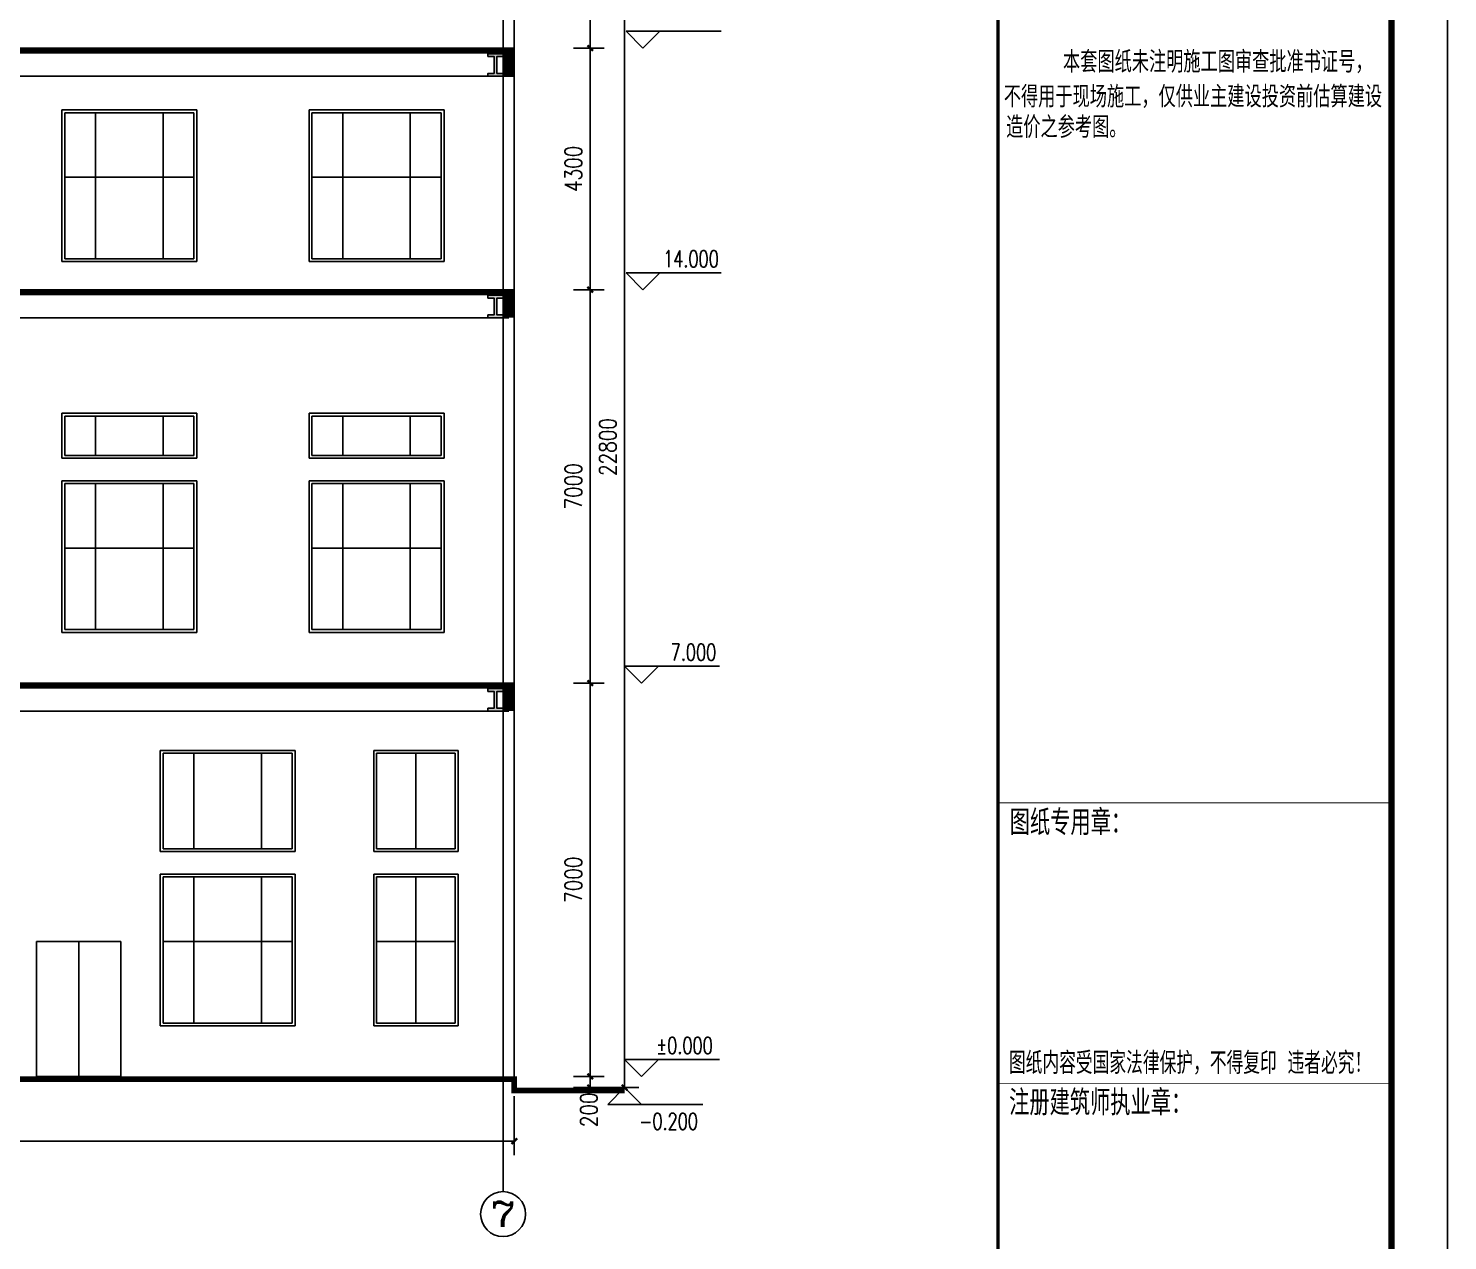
# Model space of a CAD drawing. Header units: millimetres. Extents: x 591771 to 1936534, y -622016 to 355666.
# Drawn here: x 652220 to 677476, y -11510 to 10062 of the extents above; entities that cross this region are included whole.
import ezdxf
from ezdxf.enums import TextEntityAlignment as Align

# ---------------------------------------------------------------- set-up
doc = ezdxf.new("R2010")
doc.units = ezdxf.units.MM
doc.header["$LTSCALE"] = 80
for name, color, linetype in [('\\M+5B4B0\\M+5BBA7', 124, 'Continuous'), ('\\M+5BDA8-\\M+5B1EA\\M+5B8DF', 3, 'Continuous'), ('\\M+5BDA8-\\M+5B3DF\\M+5B4E7', 3, 'Continuous'), ('\\M+5BDA8-\\M+5D6E1-\\M+5B1EA\\M+5D7A2', 3, 'Continuous'), ('\\M+5C1A2\\M+5C3E6\\M+5CFDF\\M+5CCF51', 7, 'Continuous'), ('\\M+5CDBC\\M+5BFF2', 252, 'Continuous'), ('AXIS', 3, 'Continuous'), ('COLUMN', 2, 'Continuous'), ('HZ', 2, 'Continuous'), ('PUB_TEXT', 7, 'Continuous')]:
    doc.layers.add(name, color=color, linetype=linetype)
doc.styles.add('_HZTXT', font='txt.shx', dxfattribs={"width": 0.8, "bigfont": 'hztxt.shx'})
doc.styles.add('A-AXIS-LABEL', font='COMPLEX', dxfattribs={"bigfont": 'GBCBIG'})
doc.styles.add('A-STANDARD', font='SIMPLEX', dxfattribs={"bigfont": 'GBCBIG'})
doc.styles.add('DIM_FONT', font='SIMPLEX.shx', dxfattribs={"width": 0.8})
doc.styles.add('TKZ', font='tssdeng.shx', dxfattribs={"width": 0.7, "bigfont": 'tssdchn.shx'})
doc.dimstyles.new('DIMN', dxfattribs={"dimtxt": 300, "dimasz": 100, "dimexe": 250, "dimexo": 300, "dimgap": 150, "dimtad": 1, "dimdec": 0, "dimzin": 0, "dimdsep": 46, "dimtxsty": 'DIM_FONT', "dimblk": 'ARCHTICK', "dimcen": 0.09, "dimclrt": 7, "dimazin": 2, "dimtfac": 1, "dimtdec": 0, "dimtix": 1, "dimtmove": 2, "dimatfit": 3, "dimldrblk": 'ARCHTICK', "dimfxl": 0, "dimtolj": 1, "dimtzin": 0, "dimarcsym": 0})

# ---------------------------------------------------------------- blocks, each defined once
blk = doc.blocks.new('A$C158D6705')
at = {"layer": '\\M+5CDBC\\M+5BFF2', "color": 2, "style": 'TKZ', "width": 0.8}
blk.add_text('图纸内容受国家法律保护，不得复印 违者必究！', height=392.04, dxfattribs=at).set_placement((-47, 56))
blk = doc.blocks.new('A$C4C590835')
blk.add_hatch(color=256).paths.add_polyline_path([(160, 350), (270, 350), (270, 400), (0, 400), (0, 350), (110, 350), (110, 50), (0, 50), (0, 0), (270, 0), (270, 50), (160, 50)])
at = {"layer": 'COLUMN'}
blk.add_lwpolyline([(0, 350), (0, 400), (270, 400), (270, 350), (160, 350), (160, 50), (270, 50), (270, 0), (0, 0), (0, 50), (110, 50), (110, 350), (0, 350)], close=True, dxfattribs=at)
blk = doc.blocks.new('_ArchTick')
at = {"color": 0, "linetype": 'ByBlock', "const_width": 0.4}
blk.add_lwpolyline([(-0.5, -0.5), (0.5, 0.5)], dxfattribs=at)
blk = doc.blocks.new('*D150')
at = {"layer": '\\M+5BDA8-\\M+5B3DF\\M+5B4E7', "color": 0, "lineweight": -2, "transparency": 16777216}
for p, q in [((662219, -8588), (662219, -8488)), ((661918, -8588), (662469, -8588)), ((661918, -8788), (662469, -8788)), ((662219, -8788), (662219, -8588)), ((662219, -8788), (662219, -8888))]:
    blk.add_line(p, q, dxfattribs=at)
at = {"layer": 'Defpoints', "color": 0, "transparency": 16777216}
for p in [(661618, -8588), (661618, -8788), (662219, -8588)]:
    blk.add_point(p, dxfattribs=at)
at = {"layer": '\\M+5BDA8-\\M+5B3DF\\M+5B4E7', "color": 0, "lineweight": -2, "transparency": 16777216, "xscale": 100, "yscale": 100, "zscale": 100}
for p, rotation in [((662219, -8588), 270), ((662219, -8788), 90)]:
    blk.add_blockref('_ArchTick', p, dxfattribs=dict(at, rotation=rotation))
at = {"layer": '\\M+5BDA8-\\M+5B3DF\\M+5B4E7', "color": 7, "transparency": 16777216, "insert": (662194, -9183), "char_height": 300, "attachment_point": 5, "rotation": 90, "style": 'DIM_FONT'}
blk.add_mtext('\\A1;200', dxfattribs=at)
blk = doc.blocks.new('*D151')
at = {"layer": '\\M+5BDA8-\\M+5B3DF\\M+5B4E7', "color": 0, "lineweight": -2, "transparency": 16777216}
for p, q in [((661918, -1588), (662469, -1588)), ((662219, -8588), (662219, -1588)), ((661918, -8588), (662469, -8588))]:
    blk.add_line(p, q, dxfattribs=at)
at = {"layer": 'Defpoints', "color": 0, "transparency": 16777216}
for p in [(661618, -1588), (662219, -1588), (661618, -8588)]:
    blk.add_point(p, dxfattribs=at)
at = {"layer": '\\M+5BDA8-\\M+5B3DF\\M+5B4E7', "color": 0, "lineweight": -2, "transparency": 16777216, "xscale": 100, "yscale": 100, "zscale": 100}
for p, rotation in [((662219, -1588), 90), ((662219, -8588), 270)]:
    blk.add_blockref('_ArchTick', p, dxfattribs=dict(at, rotation=rotation))
at = {"layer": '\\M+5BDA8-\\M+5B3DF\\M+5B4E7', "color": 7, "transparency": 16777216, "insert": (661919, -5088), "char_height": 300, "attachment_point": 5, "rotation": 90, "style": 'DIM_FONT'}
blk.add_mtext('\\A1;7000', dxfattribs=at)
blk = doc.blocks.new('*D152')
at = {"layer": '\\M+5BDA8-\\M+5B3DF\\M+5B4E7', "color": 0, "lineweight": -2, "transparency": 16777216}
for p, q in [((661918, 5412), (662469, 5412)), ((662219, -1588), (662219, 5412)), ((661918, -1588), (662469, -1588))]:
    blk.add_line(p, q, dxfattribs=at)
at = {"layer": 'Defpoints', "color": 0, "transparency": 16777216}
for p in [(661618, 5412), (662219, 5412), (661618, -1588)]:
    blk.add_point(p, dxfattribs=at)
at = {"layer": '\\M+5BDA8-\\M+5B3DF\\M+5B4E7', "color": 0, "lineweight": -2, "transparency": 16777216, "xscale": 100, "yscale": 100, "zscale": 100}
for p, rotation in [((662219, 5412), 90), ((662219, -1588), 270)]:
    blk.add_blockref('_ArchTick', p, dxfattribs=dict(at, rotation=rotation))
at = {"layer": '\\M+5BDA8-\\M+5B3DF\\M+5B4E7', "color": 7, "transparency": 16777216, "insert": (661919, 1912), "char_height": 300, "attachment_point": 5, "rotation": 90, "style": 'DIM_FONT'}
blk.add_mtext('\\A1;7000', dxfattribs=at)
blk = doc.blocks.new('*D153')
at = {"layer": '\\M+5BDA8-\\M+5B3DF\\M+5B4E7', "color": 0, "lineweight": -2, "transparency": 16777216}
for p, q in [((661918, 9712), (662469, 9712)), ((662219, 5412), (662219, 9712)), ((661918, 5412), (662469, 5412))]:
    blk.add_line(p, q, dxfattribs=at)
at = {"layer": 'Defpoints', "color": 0, "transparency": 16777216}
for p in [(661618, 9712), (662219, 9712), (661618, 5412)]:
    blk.add_point(p, dxfattribs=at)
at = {"layer": '\\M+5BDA8-\\M+5B3DF\\M+5B4E7', "color": 0, "lineweight": -2, "transparency": 16777216, "xscale": 100, "yscale": 100, "zscale": 100}
for p, rotation in [((662219, 9712), 90), ((662219, 5412), 270)]:
    blk.add_blockref('_ArchTick', p, dxfattribs=dict(at, rotation=rotation))
at = {"layer": '\\M+5BDA8-\\M+5B3DF\\M+5B4E7', "color": 7, "transparency": 16777216, "insert": (661919, 7562), "char_height": 300, "attachment_point": 5, "rotation": 90, "style": 'DIM_FONT'}
blk.add_mtext('\\A1;4300', dxfattribs=at)
blk = doc.blocks.new('*D154')
at = {"layer": '\\M+5BDA8-\\M+5B3DF\\M+5B4E7', "color": 0, "lineweight": -2, "transparency": 16777216}
for p, q in [((661918, 14012), (662469, 14012)), ((662219, 9712), (662219, 14012)), ((661918, 9712), (662469, 9712))]:
    blk.add_line(p, q, dxfattribs=at)
at = {"layer": 'Defpoints', "color": 0, "transparency": 16777216}
for p in [(661618, 14012), (662219, 14012), (661618, 9712)]:
    blk.add_point(p, dxfattribs=at)
at = {"layer": '\\M+5BDA8-\\M+5B3DF\\M+5B4E7', "color": 0, "lineweight": -2, "transparency": 16777216, "xscale": 100, "yscale": 100, "zscale": 100}
for p, rotation in [((662219, 14012), 90), ((662219, 9712), 270)]:
    blk.add_blockref('_ArchTick', p, dxfattribs=dict(at, rotation=rotation))
at = {"layer": '\\M+5BDA8-\\M+5B3DF\\M+5B4E7', "color": 7, "transparency": 16777216, "insert": (661919, 11862), "char_height": 300, "attachment_point": 5, "rotation": 90, "style": 'DIM_FONT'}
blk.add_mtext('\\A1;4300', dxfattribs=at)
blk = doc.blocks.new('*D155')
at = {"layer": '\\M+5BDA8-\\M+5B3DF\\M+5B4E7', "color": 0, "lineweight": -2, "transparency": 16777216}
for p, q in [((662119, 14012), (663081, 14012)), ((662831, -8788), (662831, 14012)), ((662119, -8788), (663081, -8788))]:
    blk.add_line(p, q, dxfattribs=at)
at = {"layer": 'Defpoints', "color": 0, "transparency": 16777216}
for p in [(661819, 14012), (662831, 14012), (661819, -8788)]:
    blk.add_point(p, dxfattribs=at)
at = {"layer": '\\M+5BDA8-\\M+5B3DF\\M+5B4E7', "color": 0, "lineweight": -2, "transparency": 16777216, "xscale": 100, "yscale": 100, "zscale": 100}
for p, rotation in [((662831, 14012), 90), ((662831, -8788), 270)]:
    blk.add_blockref('_ArchTick', p, dxfattribs=dict(at, rotation=rotation))
at = {"layer": '\\M+5BDA8-\\M+5B3DF\\M+5B4E7', "color": 7, "transparency": 16777216, "insert": (662531, 2612), "char_height": 300, "attachment_point": 5, "rotation": 90, "style": 'DIM_FONT'}
blk.add_mtext('\\A1;22800', dxfattribs=at)
blk = doc.blocks.new('*D157')
at = {"layer": '\\M+5BDA8-\\M+5B3DF\\M+5B4E7', "color": 0, "lineweight": -2, "transparency": 16777216}
for p, q in [((606367, -8938), (606367, -9991)), ((660867, -8938), (660867, -9991)), ((606367, -9741), (660867, -9741))]:
    blk.add_line(p, q, dxfattribs=at)
at = {"layer": 'Defpoints', "color": 0, "transparency": 16777216}
for p in [(606367, -8638), (660867, -8638), (660867, -9741)]:
    blk.add_point(p, dxfattribs=at)
at = {"layer": '\\M+5BDA8-\\M+5B3DF\\M+5B4E7', "color": 0, "lineweight": -2, "transparency": 16777216, "xscale": 100, "yscale": 100, "zscale": 100}
for p, rotation in [((606367, -9741), 180.0000912769838), ((660867, -9741), 9.127698378597045e-05)]:
    blk.add_blockref('_ArchTick', p, dxfattribs=dict(at, rotation=rotation))
at = {"layer": '\\M+5BDA8-\\M+5B3DF\\M+5B4E7', "color": 7, "transparency": 16777216, "insert": (633617, -9441), "char_height": 300, "attachment_point": 5, "rotation": 0.0001, "style": 'DIM_FONT'}
blk.add_mtext('\\A1;54500', dxfattribs=at)

msp = doc.modelspace()

# ---------------------------------------------------------------- linework, layer by layer
at = {"layer": '\\M+5B4B0\\M+5BBA7', "ltscale": 20}
for p, q in [((652816.8, 5911.9), (652816.8, 8611.9)), ((652816.8, 8611.9), (655216.8, 8611.9)), ((655216.8, 8611.9), (655216.8, 5911.9)), ((657216.8, 5911.9), (657216.8, 8611.9)), ((657216.8, 8611.9), (659616.8, 8611.9)), ((659616.8, 8611.9), (659616.8, 5911.9)), ((652866.8, 8561.9), (655166.8, 8561.9)), ((652866.8, 5961.9), (652866.8, 8561.9)), ((653416.8, 5961.9), (653416.8, 8561.9)), ((654616.8, 8561.9), (654616.8, 5961.9)), ((655166.8, 8561.9), (655166.8, 5961.9)), ((657266.8, 5961.9), (657266.8, 8561.9)), ((657266.8, 8561.9), (659566.8, 8561.9)), ((657816.8, 5961.9), (657816.8, 8561.9)), ((659016.8, 8561.9), (659016.8, 5961.9)), ((659566.8, 8561.9), (659566.8, 5961.9)), ((652866.8, 7411.9), (655166.8, 7411.9)), ((657266.8, 7411.9), (659566.8, 7411.9)), ((655216.8, 5911.9), (652816.8, 5911.9)), ((655166.8, 5961.9), (652866.8, 5961.9)), ((659616.8, 5911.9), (657216.8, 5911.9)), ((659566.8, 5961.9), (657266.8, 5961.9)), ((652816.8, 3211.9), (655216.8, 3211.9)), ((652816.8, 2411.9), (652816.8, 3211.9)), ((652866.8, 3161.9), (655166.8, 3161.9)), ((652866.8, 2461.9), (652866.8, 3161.9)), ((653416.8, 2461.9), (653416.8, 3161.9)), ((654616.8, 3161.9), (654616.8, 2461.9)), ((655166.8, 3161.9), (655166.8, 2461.9)), ((655216.8, 3211.9), (655216.8, 2411.9)), ((657216.8, 3211.9), (659616.8, 3211.9)), ((657216.8, 2411.9), (657216.8, 3211.9)), ((657266.8, 3161.9), (659566.8, 3161.9)), ((657266.8, 2461.9), (657266.8, 3161.9)), ((657816.8, 2461.9), (657816.8, 3161.9)), ((659016.8, 3161.9), (659016.8, 2461.9)), ((659566.8, 3161.9), (659566.8, 2461.9)), ((659616.8, 3211.9), (659616.8, 2411.9)), ((655216.8, 2411.9), (652816.8, 2411.9)), ((655166.8, 2461.9), (652866.8, 2461.9)), ((659616.8, 2411.9), (657216.8, 2411.9)), ((659566.8, 2461.9), (657266.8, 2461.9)), ((652816.8, -688.1), (652816.8, 2011.9)), ((652816.8, 2011.9), (655216.8, 2011.9)), ((652866.8, 1961.9), (655166.8, 1961.9)), ((652866.8, -638.1), (652866.8, 1961.9)), ((653416.8, -638.1), (653416.8, 1961.9)), ((654616.8, 1961.9), (654616.8, -638.1)), ((655166.8, 1961.9), (655166.8, -638.1)), ((655216.8, 2011.9), (655216.8, -688.1)), ((657216.8, -688.1), (657216.8, 2011.9)), ((657216.8, 2011.9), (659616.8, 2011.9)), ((657266.8, 1961.9), (659566.8, 1961.9)), ((657266.8, -638.1), (657266.8, 1961.9)), ((657816.8, -638.1), (657816.8, 1961.9)), ((659016.8, 1961.9), (659016.8, -638.1)), ((659566.8, 1961.9), (659566.8, -638.1)), ((659616.8, 2011.9), (659616.8, -688.1)), ((652866.8, 811.9), (655166.8, 811.9)), ((657266.8, 811.9), (659566.8, 811.9)), ((655216.8, -688.1), (652816.8, -688.1)), ((655166.8, -638.1), (652866.8, -638.1)), ((659616.8, -688.1), (657216.8, -688.1)), ((659566.8, -638.1), (657266.8, -638.1)), ((654567.3, -4588.1), (654567.3, -2788.1)), ((654567.3, -2788.1), (656967.3, -2788.1)), ((654617.3, -2838.1), (656917.3, -2838.1)), ((654617.3, -4538.1), (654617.3, -2838.1)), ((655167.3, -4538.1), (655167.3, -2838.1)), ((656367.3, -2838.1), (656367.3, -4538.1)), ((656917.3, -2838.1), (656917.3, -4538.1)), ((656967.3, -2788.1), (656967.3, -4588.1)), ((658367.3, -2788.1), (659867.3, -2788.1)), ((658367.3, -4588.1), (658367.3, -2788.1)), ((658417.3, -2838.1), (659817.3, -2838.1)), ((658417.3, -4538.1), (658417.3, -2838.1)), ((659117.3, -2838.1), (659117.3, -4538.1)), ((659817.3, -2838.1), (659817.3, -4538.1)), ((659867.3, -2788.1), (659867.3, -4588.1)), ((654617.3, -4538.1), (656917.3, -4538.1)), ((659817.3, -4538.1), (658417.3, -4538.1)), ((654567.3, -4588.1), (656967.3, -4588.1)), ((659867.3, -4588.1), (658367.3, -4588.1)), ((654567.3, -7688.1), (654567.3, -4988.1)), ((654567.3, -4988.1), (656967.3, -4988.1)), ((654617.3, -5038.1), (656917.3, -5038.1)), ((654617.3, -7638.1), (654617.3, -5038.1)), ((655167.3, -7638.1), (655167.3, -5038.1)), ((656367.3, -5038.1), (656367.3, -7638.1)), ((656917.3, -5038.1), (656917.3, -7638.1)), ((656967.3, -4988.1), (656967.3, -7688.1)), ((658367.3, -4988.1), (659867.3, -4988.1)), ((658367.3, -7688.1), (658367.3, -4988.1)), ((658417.3, -5038.1), (659817.3, -5038.1)), ((658417.3, -7638.1), (658417.3, -5038.1)), ((659117.3, -5038.1), (659117.3, -7638.1)), ((659817.3, -5038.1), (659817.3, -7638.1)), ((659867.3, -4988.1), (659867.3, -7688.1)), ((652366.9, -8588.1), (652366.9, -6188.1)), ((652366.9, -6188.1), (653866.9, -6188.1)), ((653116.9, -6188.1), (653116.9, -8588.1)), ((653866.9, -6188.1), (653866.9, -6188.1)), ((653866.9, -6188.1), (653866.9, -8588.1)), ((654617.3, -6188.1), (656917.3, -6188.1)), ((659817.3, -6188.1), (658417.3, -6188.1)), ((656967.3, -7688.1), (654567.3, -7688.1)), ((656917.3, -7638.1), (654617.3, -7638.1)), ((659867.3, -7688.1), (658367.3, -7688.1)), ((659817.3, -7638.1), (658417.3, -7638.1)), ((652366.9, -8588.1), (653866.9, -8588.1))]:
    msp.add_line(p, q, dxfattribs=at)
at = {"layer": '\\M+5BDA8-\\M+5B1EA\\M+5B8DF'}
for p, q in [((663156.3, 9711.9), (662856.3, 10011.9)), ((662856.3, 10011.9), (664546.3, 10011.9)), ((663156.3, 9711.9), (663456.3, 10011.9)), ((663156.3, 5411.9), (662856.3, 5711.9)), ((662856.3, 5711.9), (664546.3, 5711.9)), ((663156.3, 5411.9), (663456.3, 5711.9)), ((663131, -1588.1), (662831, -1288.1)), ((662831, -1288.1), (664521, -1288.1)), ((663131, -1588.1), (663431, -1288.1)), ((663131, -8588.1), (662831, -8288.1)), ((662831, -8288.1), (664521, -8288.1)), ((663131, -8588.1), (663431, -8288.1)), ((662831, -8788.1), (662531, -9088.1)), ((662831, -8788.1), (663131, -9088.1)), ((662531, -9088.1), (664221, -9088.1))]:
    msp.add_line(p, q, dxfattribs=at)
at = {"layer": '\\M+5BDA8-\\M+5D6E1-\\M+5B1EA\\M+5D7A2'}
msp.add_line((660667.2, -8638.1), (660667.2, -10638.1), dxfattribs=at)
msp.add_circle((660667.2, -11038.1), 400, dxfattribs=at)
at = {"layer": '\\M+5C1A2\\M+5C3E6\\M+5CFDF\\M+5CCF51'}
for p, q in [((660667.2, 15511.9), (660667.2, -8638.1)), ((660867.2, 15511.9), (660867.2, -8638.1)), ((630116.8, 9711.9), (660867.2, 9711.9)), ((630316.8, 9711.9), (660667.2, 9711.9)), ((660667.2, 9711.9), (660867.2, 9711.9)), ((660767.2, 9211.9), (660767.2, 9614.2)), ((660667.2, 9211.9), (630116.8, 9211.9)), ((660667.2, 9211.9), (660867.2, 9211.9)), ((660867.2, 9211.9), (660867.2, -8788.1)), ((630316.8, 5411.9), (660667.2, 5411.9)), ((660667.2, 5411.9), (660867.2, 5411.9)), ((630316.8, 4911.9), (660767.2, 4911.9)), ((630316.8, -1588.1), (660667.2, -1588.1)), ((660667.2, -1588.1), (660867.2, -1588.1)), ((630316.8, -2088.1), (660767.2, -2088.1))]:
    msp.add_line(p, q, dxfattribs=at)
for points, const_width in [([(660867.2, 9661.9), (651572.3, 9661.9)], 100), ([(660767.2, 9211.9), (660767.2, 9614.2)], 200), ([(651572.3, 5361.9), (660867.2, 5361.9)], 100), ([(660767.2, 4911.9), (660767.2, 5314.2)], 200), ([(651572.3, -1638.1), (657567.2, -1638.1)], 100), ([(660867.2, -1638.1), (657567.2, -1638.1)], 100), ([(660767.2, -2088.1), (660767.2, -1685.8)], 200), ([(660667.2, -8638.1), (606366.8, -8638.1), (606366.8, -8838.1), (605201.9, -8838.1)], 100), ([(660667.2, -8638.1), (660867.2, -8638.1), (660867.2, -8838.1), (662831, -8838.1)], 100)]:
    msp.add_lwpolyline(points, dxfattribs=dict(at, const_width=const_width))
at = {"layer": '\\M+5CDBC\\M+5BFF2', "color": 2}
msp.add_lwpolyline([(593376.3, -36328.9), (677476.3, -36328.9), (677476.3, 23071.1), (593376.3, 23071.1)], close=True, dxfattribs=at)
at = {"layer": '\\M+5CDBC\\M+5BFF2', "color": 2, "const_width": 112.5}
msp.add_lwpolyline([(594376.4, -35328.9), (676476.3, -35328.9), (676476.3, 22071.1), (594376.4, 22071.1)], close=True, dxfattribs=at)
at = {"layer": '\\M+5CDBC\\M+5BFF2', "color": 2}
for points, const_width in [([(669476.1, -35328.9), (669476.1, 22071.1)], 56.2), ([(669476.1, -3719.6), (676476.3, -3719.6)], 20), ([(669476.1, -8709.9), (676476.3, -8709.9)], 11.2)]:
    msp.add_lwpolyline(points, dxfattribs=dict(at, const_width=const_width))

# ---------------------------------------------------------------- block references
at = {"layer": 'AXIS', "color": 252}
msp.add_blockref('A$C158D6705', (669716.3, -8600.8), dxfattribs=at)
at = {"layer": 'COLUMN', "xscale": -1, "rotation": 2.001031340626014e-08}
for p in [(660667.2, 9211.9), (660667.2, 4911.9), (660667.2, -2088.1)]:
    msp.add_blockref('A$C4C590835', p, dxfattribs=at)

# ---------------------------------------------------------------- texts
at = {"layer": '\\M+5CDBC\\M+5BFF2', "color": 2, "style": '_HZTXT', "width": 0.8}
for s, p in [('图纸专用章：', (669684, -4294.5)), ('注册建筑师执业章：', (669673.6, -9280.2))]:
    msp.add_text(s, height=450, dxfattribs=at).set_placement(p)
at = {"layer": 'HZ', "color": 1, "style": '_HZTXT', "width": 0.8}
for s, p in [('本套图纸未注明施工图审查批准书证号，', (670632.2, 9274.9)), ('不得用于现场施工，仅供业主建设投资前估算建设', (669578.4, 8655.1)), ('造价之参考图。', (669619.2, 8112.7))]:
    msp.add_text(s, height=382.5, rotation=0.0025, dxfattribs=at).set_placement(p)
at = {"layer": 'PUB_TEXT', "style": 'A-STANDARD', "width": 0.705882}
for s, p in [('14.000', (663516.3, 5812)), ('7.000', (663651, -1188)), ('%%P0.000', (663391, -8188)), ('-0.200', (663091, -9538.2))]:
    msp.add_text(s, height=297.5, dxfattribs=at).set_placement(p)
at = {"layer": 'PUB_TEXT', "style": 'A-AXIS-LABEL', "width": 1.5}
msp.add_text('7', height=452.5, dxfattribs=at).set_placement((660440.9, -11264.4), (660893.5, -11264.4), align=Align.FIT)

# ---------------------------------------------------------------- dimensions: what is measured, and where the dimension line sits
at = {"layer": '\\M+5BDA8-\\M+5B3DF\\M+5B4E7'}
for p1, p2, distance, picture, middle in [((661618.1, 9711.9), (661618.1, 14011.9), -600.8, '*D154', (661918.9, 11861.9)), ((661818.8, -8788.1), (661818.8, 14011.9), -1012.2, '*D155', (662531, 2611.9)), ((661618.1, 5411.9), (661618.1, 9711.9), -600.8, '*D153', (661918.9, 7561.9)), ((661618.1, -1588.1), (661618.1, 5411.9), -600.8, '*D152', (661918.9, 1911.9)), ((661618.1, -8588.1), (661618.1, -1588.1), -600.8, '*D151', (661918.9, -5088.1)), ((606366.8, -8638.1), (660867.2, -8638), -1102.5, '*D157', (633617, -9440.6))]:
    dim = msp.add_aligned_dim(p1=p1, p2=p2, distance=distance, dimstyle='DIMN', dxfattribs=at)
    dim.commit()
    dim.dimension.update_dxf_attribs({"geometry": picture, "text_midpoint": middle})
dim = msp.add_linear_dim(base=(662218.9, -8588.1), p1=(661618.1, -8788.1), p2=(661618.1, -8588.1), angle=90, dimstyle='DIMN', dxfattribs=at)
dim.commit()
dim.dimension.update_dxf_attribs({"geometry": '*D150', "text_midpoint": (662193.6, -9183.1), "dimtype": 129})

doc.saveas('drawing.dxf')
